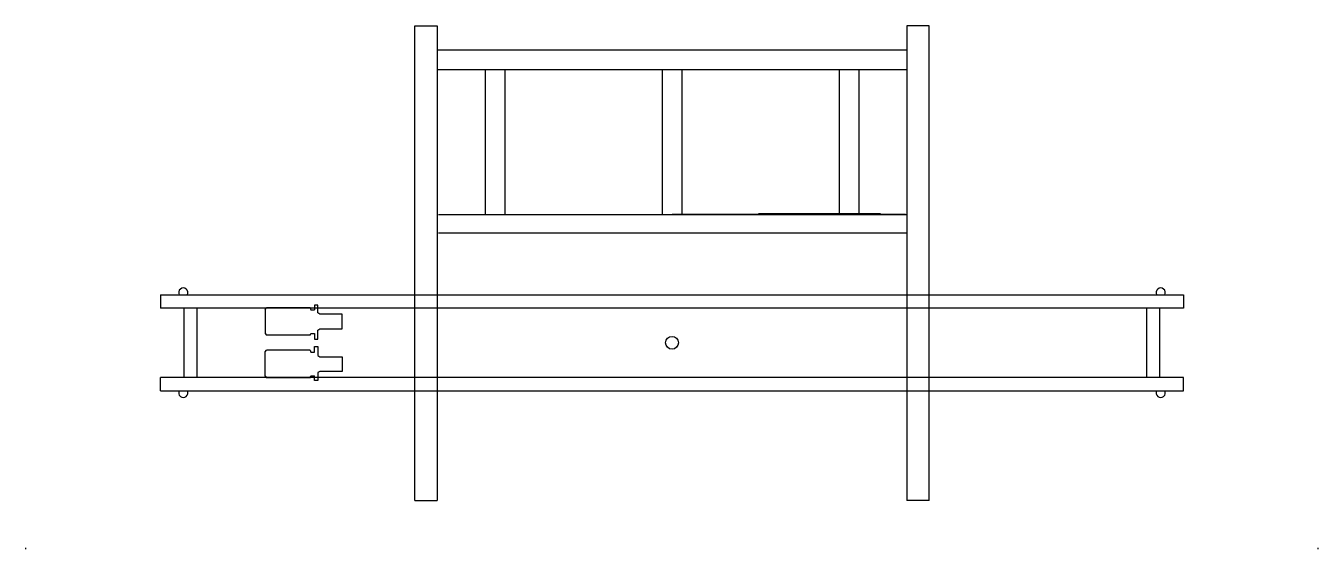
# Model space of a CAD drawing. Extents: x -4926 to 4926, y -1572 to 2415.
import ezdxf

# ---------------------------------------------------------------- set-up
doc = ezdxf.new("R2010")
doc.units = 0
doc.layers.get('0').update_dxf_attribs({"linetype": 'CONTINUOUS'})
doc.layers.add('LAYER_6', color=240, linetype='CONTINUOUS')

msp = doc.modelspace()

# ---------------------------------------------------------------- linework, layer by layer
at = {"color": 0, "linetype": 'CONTINUOUS'}
for p, q in [((-1960.000002, -1200.485184), (-1960.000001, 2414.514816)), ((-1960.000001, 2414.514816), (-1789.999101, 2414.514816)), ((-1789.999101, 2414.514816), (-1789.9991, -1200.485184)), ((1789.9991, 2414.514816), (1789.9991, -1200.485184)), ((1960, 2414.514816), (1789.9991, 2414.514816)), ((1960.000002, -1200.485184), (1960, 2414.514816)), ((-1789.9991, 2232.014773), (1789.9991, 2232.014773)), ((-1789.9991, 2082.014815), (1789.9991, 2082.014815)), ((-1424.5, 2082.014815), (-1424.5, 982.014815)), ((-1274.5, 2082.014815), (-1274.5, 982.014815)), ((-75, 2082.014815), (-75, 982.014815)), ((75, 2082.014815), (75, 982.014815)), ((1274.5, 2082.014815), (1274.5, 982.014815)), ((1424.5, 2082.014815), (1424.5, 982.014815)), ((-1779.5, 977.014816), (0, 977.014815)), ((-1779.5, 977.014816), (1789.9991, 977.014816)), ((1779.5, 977.014815), (0, 977.014815)), ((1589.679113, 982.014815), (659.999998, 982.014815)), ((-1779.5, 837.014816), (0, 837.014815)), ((-1779.5, 837.014816), (1789.9991, 837.014816)), ((-3900.006727, 364.994716), (-3899.998794, 264.994713)), ((-3900.006727, 364.994716), (3900.006727, 364.994716)), ((3900.006727, 364.994716), (3899.998794, 264.994713)), ((3899.998794, 264.994713), (-3899.998794, 264.994713)), ((-3719.998794, -264.994713), (-3719.998794, 264.994713)), ((-3619.998794, -264.994713), (-3619.998794, 264.994713)), ((-3102.491802, 254.111809), (-3091.894653, 266.997649)), ((-3102.491802, 254.111809), (-3102.491802, 69.883488)), ((-2757.501686, 266.997649), (-3091.894653, 266.997649)), ((-2757.501686, 266.997649), (-2752.501686, 251.997648)), ((-2752.501686, 251.997648), (-2726.501686, 251.997648)), ((-2700.501686, 286.997648), (-2726.501686, 286.997648)), ((-2726.501686, 286.997648), (-2726.501686, 251.997648)), ((-2700.501686, 226.997648), (-2700.501686, 286.997648)), ((-2686.001686, 217.997648), (-2700.501686, 226.997648)), ((-2514.001686, 217.997648), (-2686.001686, 217.997648)), ((-2514.001686, 105.997648), (-2514.001686, 217.997648)), ((3619.998794, -264.994713), (3619.998794, 264.994713)), ((3719.998794, -264.994713), (3719.998794, 264.994713)), ((-2700.501686, 96.997648), (-2686.001686, 105.997648)), ((-2686.001686, 105.997648), (-2514.001686, 105.997648)), ((-3102.491802, 69.883488), (-3091.894653, 56.997648)), ((-2757.501686, 56.997648), (-3091.894653, 56.997648)), ((-2757.501686, 56.997648), (-2752.501686, 71.997648)), ((-2752.501686, 71.997648), (-2726.501686, 71.997648)), ((-2726.501686, 71.997648), (-2726.501686, 26.997648)), ((-2726.501686, 26.997648), (-2700.501686, 26.997648)), ((-2700.501686, 26.997648), (-2700.501686, 96.997648)), ((-3102.491802, -69.883488), (-3091.894653, -56.997648)), ((-3102.491802, -254.111809), (-3102.491802, -69.883488)), ((-2757.501686, -56.997648), (-3091.894653, -56.997648)), ((-2757.501686, -56.997648), (-2752.501686, -71.997648)), ((-2752.501686, -71.997648), (-2726.501686, -71.997648)), ((-2726.501686, -71.997648), (-2726.501686, -26.997648)), ((-2726.501686, -26.997648), (-2700.501686, -26.997648)), ((-2700.501686, -26.997648), (-2700.501686, -96.997648)), ((-2700.501686, -96.997648), (-2686.001686, -105.997648)), ((-2686.001686, -105.997648), (-2514.001686, -105.997648)), ((-2514.001686, -105.997648), (-2514.001686, -217.997648)), ((-3900.006727, -364.994716), (-3899.998794, -264.994713)), ((3899.998794, -264.994713), (-3899.998794, -264.994714)), ((-3102.491802, -254.111809), (-3091.894653, -266.997649)), ((-2757.501686, -266.997649), (-3091.894653, -266.997649)), ((-2757.501686, -266.997649), (-2752.501686, -251.997648)), ((-2752.501686, -251.997648), (-2726.501686, -251.997648)), ((-2726.501686, -286.997648), (-2726.501686, -251.997648)), ((-2700.501686, -286.997648), (-2726.501686, -286.997648)), ((-2686.001686, -217.997648), (-2700.501686, -226.997648)), ((-2700.501686, -226.997648), (-2700.501686, -286.997648)), ((-2514.001686, -217.997648), (-2686.001686, -217.997648)), ((3900.006727, -364.994716), (3899.998794, -264.994713)), ((-3900.006727, -364.994716), (3900.006727, -364.994716)), ((-1960.000002, -1200.485184), (-1789.9991, -1200.485184)), ((1960.000002, -1200.485184), (1789.9991, -1200.485184))]:
    msp.add_line(p, q, dxfattribs=at)
at = {"linetype": 'BYBLOCK'}
for p, q in [((-4926.467143, -1572.014982), (-4926.467143, -1562.014982)), ((4926.467143, -1572.014982), (4926.467143, -1562.014982))]:
    msp.add_line(p, q, dxfattribs=at)
at = {"color": 0, "linetype": 'CONTINUOUS'}
for centre, start, end in [((-3725.998795, 382.494713), 330.000006, 209.999994), ((3725.998795, 382.494713), 330.000006, 209.999994), ((-3725.998795, -382.494713), 150.000006, 29.999994), ((3725.998795, -382.494713), 150.000006, 29.999994)]:
    msp.add_arc(centre, 35, start, end, dxfattribs=at)
at = {"layer": 'LAYER_6'}
msp.add_circle((0, 0), 48.68596, dxfattribs=at)

doc.saveas('drawing.dxf')
